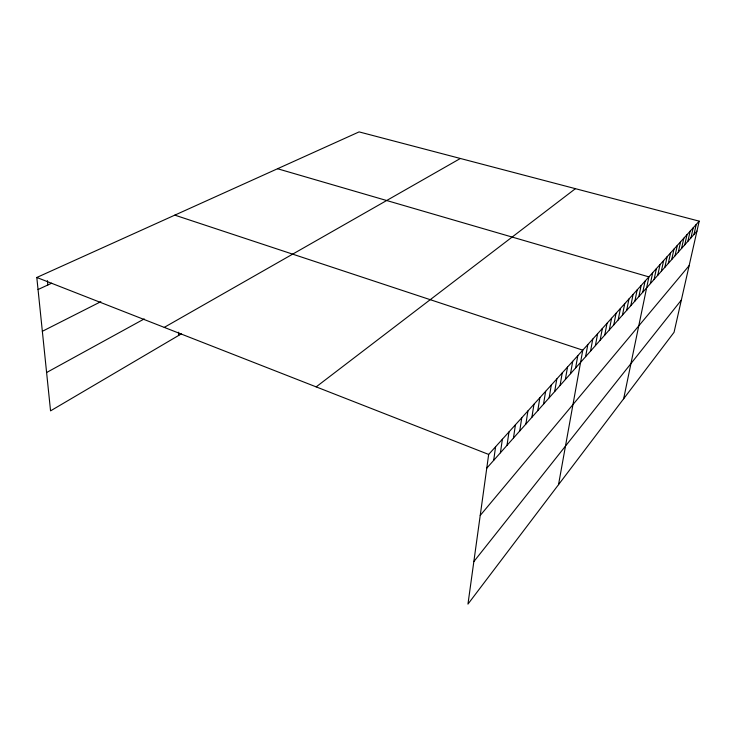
<?xml version="1.0" encoding="UTF-8"?>
<svg xmlns="http://www.w3.org/2000/svg" width="736" height="736" viewBox="0 0 736 736"><rect width="100%" height="100%" fill="white"/><g stroke="black" fill="none" stroke-linecap="round" stroke-linejoin="round"><path stroke-width="1.1" d="M699.2 221.159L488.667 454.434L467.958 604.1L674.056 332.295L699.2 221.159L359.094 131.9L36.8 277.472L50.554 410.863L181.378 333.85M493.672 460.386L495.604 446.752M500.416 452.778L502.375 439.245M507.003 445.354L508.99 431.922M513.443 438.095L515.448 424.764M519.726 430.992L521.76 417.763M525.881 424.056L527.933 410.927M531.898 417.275L533.968 404.239M537.777 410.642L539.865 397.707M543.527 404.147L545.643 391.304M549.166 397.79L551.292 385.048M554.677 391.58L556.812 378.93M560.068 385.489L562.221 372.931M565.358 379.528L567.52 367.062M570.529 373.686L572.709 361.312M575.607 367.972L577.797 355.681M558.523 484.665L582.774 350.17L174.818 215.133M585.608 356.675L587.816 344.568M590.548 351.109L592.765 339.094M595.387 345.653L597.614 333.721M600.125 340.308L602.361 328.468M604.771 335.064L607.007 323.306M609.325 329.93L611.57 318.256M613.796 324.889L616.041 313.297M618.176 319.948L620.43 308.439M622.472 315.1L624.726 303.674M626.686 310.344L628.949 299M630.826 305.679L633.089 294.409M634.883 301.098L637.155 289.91M638.876 296.599L641.139 285.494M642.786 292.183L645.058 281.152M623.659 398.765L648.904 276.892L277.536 168.737M650.403 283.59L652.676 272.716M654.111 279.413L656.383 268.603M657.754 275.301L660.026 264.564M661.333 271.262L663.605 260.599M664.856 267.297L667.12 256.708M668.306 263.396L670.579 252.88M671.71 259.56L673.974 249.108M675.05 255.797L677.313 245.41M678.334 252.089L680.598 241.776M681.564 248.446L683.827 238.197M684.747 244.858L687.001 234.674M687.875 241.325L690.129 231.214M690.948 237.857L693.202 227.81M693.974 234.444L696.228 224.462M473.837 561.596L681.361 300.04M480.222 515.448L689.135 265.641M486.763 468.179L696.955 231.086M316.167 386.878L575.423 188.674M164.257 327.382L460.359 158.479M46.607 372.517L144.228 318.927M42.348 331.301L100.878 301.659M38.042 289.533L51.676 283.204M36.8 277.472L488.667 454.434M47.408 280.637L47.831 284.988M178.581 332.212L178.682 335.432"/></g></svg>
